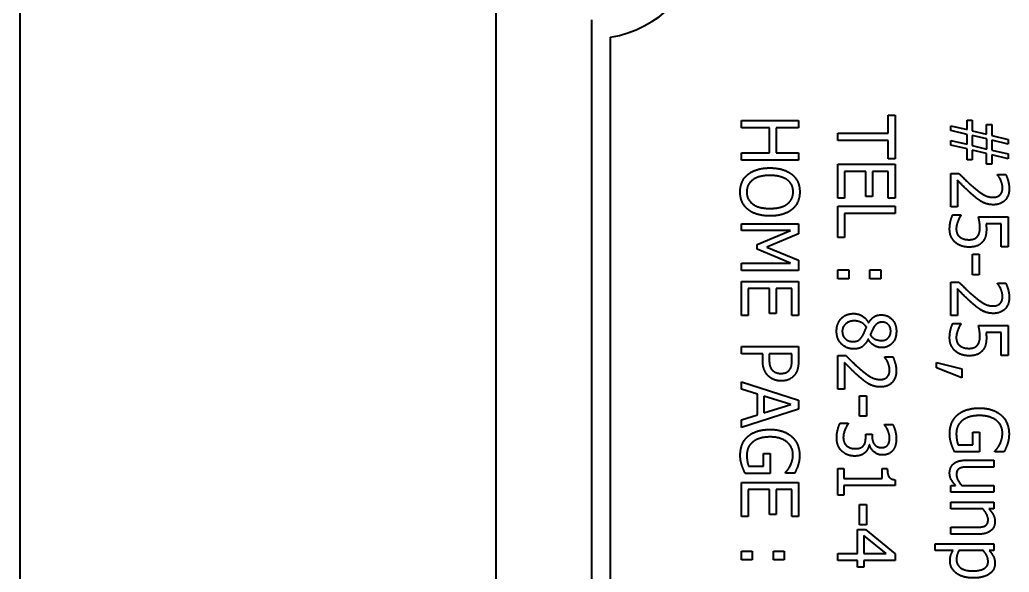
# Model space of a CAD drawing. Header units: millimetres. Extents: x 0 to 1682, y 0 to 1188.
# Drawn here: x 564.1 to 616, y 714.3 to 743.3 of the extents above; entities that cross this region are included whole.
import ezdxf

# ---------------------------------------------------------------- set-up
doc = ezdxf.new("R2010")
doc.units = ezdxf.units.MM
doc.header["$LTSCALE"] = 2
doc.layers.add('가시적인 것(ISO)', color=3, linetype='Continuous', lineweight=40)

msp = doc.modelspace()

# ---------------------------------------------------------------- linework, layer by layer
at = {"layer": '가시적인 것(ISO)'}
for p, q in [((564.1219, 795.7729), (564.1219, 550.7729)), ((589.1219, 593.2729), (589.1219, 753.2729)), ((594.1219, 743.2729), (594.1219, 603.2729)), ((595.1219, 604.189), (595.1219, 742.3568)), ((601.9881, 737.6043), (601.9881, 737.9836)), ((601.9881, 737.9836), (604.9881, 737.9836)), ((604.9881, 737.9836), (604.9881, 737.6043)), ((609.6988, 737.3175), (609.6988, 738.2753)), ((609.6988, 738.2753), (610.0538, 738.2753)), ((610.0538, 738.2753), (610.0538, 735.9803)), ((613.8289, 737.5095), (613.8289, 738.0006)), ((613.8289, 738.0006), (614.1012, 738.0006)), ((614.1012, 738.0006), (614.1012, 737.4414)), ((603.4565, 737.6043), (601.9881, 737.6043)), ((603.4565, 736.294), (603.4565, 737.6043)), ((603.8115, 737.6043), (603.8115, 736.294)), ((604.9881, 737.6043), (603.8115, 737.6043)), ((607.0538, 736.9382), (607.0538, 737.3175)), ((607.0538, 737.3175), (609.6988, 737.3175)), ((612.9804, 737.4609), (612.9804, 737.7089)), ((612.9804, 737.7089), (613.8289, 737.5095)), ((613.8289, 737.2615), (612.9804, 737.4609)), ((614.1012, 737.4414), (614.8573, 737.2664)), ((614.8573, 737.2664), (614.8573, 737.7769)), ((614.8573, 737.7769), (615.1296, 737.7769)), ((615.1296, 737.7769), (615.1296, 737.1983)), ((609.6988, 736.9382), (607.0538, 736.9382)), ((609.6988, 735.9803), (609.6988, 736.9382)), ((612.9804, 736.6951), (612.9804, 736.9431)), ((612.9804, 736.9431), (613.8289, 736.7413)), ((613.8289, 736.7413), (613.8289, 737.2615)), ((614.0963, 737.2008), (614.0963, 736.6732)), ((614.8621, 737.0209), (614.0963, 737.2008)), ((614.8621, 736.4933), (614.8621, 737.0209)), ((615.1296, 737.1983), (615.9804, 736.999)), ((615.9804, 736.751), (615.1296, 736.9528)), ((615.1296, 736.9528), (615.1296, 736.4325)), ((615.9804, 736.999), (615.9804, 736.751)), ((601.9881, 735.9147), (601.9881, 736.294)), ((601.9881, 736.294), (603.4565, 736.294)), ((603.8115, 736.294), (604.9881, 736.294)), ((604.9881, 736.294), (604.9881, 735.9147)), ((613.8289, 736.4957), (612.9804, 736.6951)), ((613.8289, 735.9171), (613.8289, 736.4957)), ((614.0963, 736.6732), (614.8621, 736.4933)), ((614.8573, 736.2526), (614.1012, 736.4277)), ((614.1012, 736.4277), (614.1012, 735.9171)), ((614.8573, 735.6935), (614.8573, 736.2526)), ((615.1296, 736.4325), (615.9804, 736.2332)), ((604.9881, 735.9147), (601.9881, 735.9147)), ((610.0538, 735.9803), (609.6988, 735.9803)), ((614.1012, 735.9171), (613.8289, 735.9171)), ((615.9804, 735.9852), (615.1296, 736.1846)), ((615.1296, 736.1846), (615.1296, 735.6935)), ((615.9804, 736.2332), (615.9804, 735.9852)), ((607.0538, 733.9139), (607.0538, 735.6959)), ((607.0538, 735.6959), (610.0538, 735.6959)), ((608.5222, 735.3166), (607.4087, 735.3166)), ((607.4087, 735.3166), (607.4087, 733.9139)), ((608.5222, 734.0087), (608.5222, 735.3166)), ((609.6988, 735.3166), (608.8771, 735.3166)), ((608.8771, 735.3166), (608.8771, 734.0087)), ((609.6988, 733.9139), (609.6988, 735.3166)), ((610.0538, 735.6959), (610.0538, 733.9139)), ((615.1296, 735.6935), (614.8573, 735.6935)), ((612.9804, 733.452), (612.9804, 735.2121)), ((612.9804, 735.2121), (613.4059, 735.2121)), ((613.3281, 734.8547), (613.3281, 733.452)), ((615.4359, 735.1319), (615.4359, 735.1538)), ((615.4359, 735.1538), (615.8637, 735.1538)), ((607.4087, 733.9139), (607.0538, 733.9139)), ((608.8771, 734.0087), (608.5222, 734.0087)), ((610.0538, 733.9139), (609.6988, 733.9139)), ((607.0538, 731.8474), (607.0538, 733.4982)), ((607.0538, 733.4982), (610.0538, 733.4982)), ((610.0538, 733.4982), (610.0538, 733.1189)), ((613.3281, 733.452), (612.9804, 733.452)), ((610.0538, 733.1189), (607.4087, 733.1189)), ((607.4087, 733.1189), (607.4087, 731.8474)), ((613.0874, 733.0435), (613.5129, 733.0435)), ((613.5129, 733.0435), (613.5129, 733.0168)), ((614.4343, 732.9269), (615.9804, 732.9269)), ((615.9804, 732.9269), (615.9804, 731.3636)), ((601.9881, 732.567), (604.9881, 732.567)), ((601.9881, 732.2121), (601.9881, 732.567)), ((604.5724, 732.2121), (601.9881, 732.2121)), ((602.8147, 731.4755), (604.5724, 732.2121)), ((604.9881, 732.567), (604.9881, 732.0492)), ((615.6279, 732.5598), (614.8281, 732.5598)), ((615.6279, 731.3636), (615.6279, 732.5598)), ((604.9881, 732.0492), (603.318, 731.3393)), ((607.4087, 731.8474), (607.0538, 731.8474)), ((602.8147, 731.2469), (602.8147, 731.4755)), ((604.5724, 730.5055), (602.8147, 731.2469)), ((603.318, 731.3393), (604.9881, 730.6538)), ((615.9804, 731.3636), (615.6279, 731.3636)), ((604.9881, 730.6538), (604.9881, 730.1262)), ((614.1109, 729.8904), (614.1109, 730.9698)), ((614.1109, 730.9698), (614.4756, 730.9698)), ((614.4756, 730.9698), (614.4756, 729.8904)), ((601.9881, 730.1262), (601.9881, 730.5055)), ((601.9881, 730.5055), (604.5724, 730.5055)), ((604.9881, 730.1262), (601.9881, 730.1262)), ((607.0538, 729.691), (607.0538, 730.1481)), ((607.0538, 730.1481), (607.6275, 730.1481)), ((607.6275, 730.1481), (607.6275, 729.691)), ((608.7313, 729.691), (608.7313, 730.1481)), ((608.7313, 730.1481), (609.305, 730.1481)), ((609.305, 730.1481), (609.305, 729.691)), ((601.9881, 727.7656), (601.9881, 729.5476)), ((601.9881, 729.5476), (604.9881, 729.5476)), ((604.9881, 729.5476), (604.9881, 727.7656)), ((607.6275, 729.691), (607.0538, 729.691)), ((609.305, 729.691), (608.7313, 729.691)), ((612.9804, 727.751), (612.9804, 729.5111)), ((612.9804, 729.5111), (613.4059, 729.5111)), ((614.4756, 729.8904), (614.1109, 729.8904)), ((603.4565, 729.1683), (602.3431, 729.1683)), ((602.3431, 729.1683), (602.3431, 727.7656)), ((603.4565, 727.8604), (603.4565, 729.1683)), ((604.6332, 729.1683), (603.8115, 729.1683)), ((603.8115, 729.1683), (603.8115, 727.8604)), ((604.6332, 727.7656), (604.6332, 729.1683)), ((613.3281, 729.1538), (613.3281, 727.751)), ((615.4359, 729.4309), (615.4359, 729.4528)), ((615.4359, 729.4528), (615.8637, 729.4528)), ((602.3431, 727.7656), (601.9881, 727.7656)), ((603.8115, 727.8604), (603.4565, 727.8604)), ((604.9881, 727.7656), (604.6332, 727.7656)), ((613.3281, 727.751), (612.9804, 727.751)), ((608.6559, 727.379), (608.668, 727.379)), ((613.0874, 727.3426), (613.5129, 727.3426)), ((613.5129, 727.3426), (613.5129, 727.3158)), ((614.4343, 727.2259), (615.9804, 727.2259)), ((615.9804, 727.2259), (615.9804, 725.6627)), ((608.651, 726.5087), (608.6389, 726.5087)), ((615.6279, 726.8588), (614.8281, 726.8588)), ((615.6279, 725.6627), (615.6279, 726.8588)), ((601.9881, 726.1246), (604.9881, 726.1246)), ((601.9881, 725.7453), (601.9881, 726.1246)), ((604.9881, 726.1246), (604.9881, 725.4098)), ((603.1065, 725.7453), (601.9881, 725.7453)), ((603.1065, 725.4244), (603.1065, 725.7453)), ((603.4468, 725.7453), (603.4468, 725.4876)), ((604.6429, 725.7453), (603.4468, 725.7453)), ((604.6429, 725.4317), (604.6429, 725.7453)), ((607.0538, 723.8928), (607.0538, 725.6529)), ((607.0538, 725.6529), (607.4792, 725.6529)), ((609.5092, 725.5727), (609.5092, 725.5946)), ((609.5092, 725.5946), (609.9371, 725.5946)), ((615.9804, 725.6627), (615.6279, 725.6627)), ((607.4014, 725.2956), (607.4014, 723.8928)), ((612.2341, 725.0209), (612.2341, 725.3004)), ((612.2341, 725.3004), (613.5542, 724.9649)), ((613.5542, 724.486), (612.2341, 725.0209)), ((613.5542, 724.9649), (613.5542, 724.486)), ((601.9881, 723.8904), (601.9881, 724.2745)), ((601.9881, 724.2745), (604.9881, 723.3142)), ((602.8269, 723.6327), (601.9881, 723.8904)), ((607.4014, 723.8928), (607.0538, 723.8928)), ((602.8269, 722.5435), (602.8269, 723.6327)), ((603.1672, 723.5281), (603.1672, 722.6505)), ((604.5797, 723.0905), (603.1672, 723.5281)), ((604.9881, 723.3142), (604.9881, 722.845)), ((608.1843, 722.4706), (608.1843, 723.55)), ((608.1843, 723.55), (608.5489, 723.55)), ((608.5489, 723.55), (608.5489, 722.4706)), ((604.9881, 722.845), (601.9881, 721.8847)), ((603.1672, 722.6505), (604.5797, 723.0905)), ((601.9881, 722.2858), (602.8269, 722.5435)), ((601.9881, 721.8847), (601.9881, 722.2858)), ((608.5489, 722.4706), (608.1843, 722.4706)), ((607.1753, 722.1157), (607.6008, 722.1157)), ((607.6008, 722.1157), (607.6008, 722.0889)), ((609.5068, 722.016), (609.5068, 722.0379)), ((609.5068, 722.0379), (609.9322, 722.0379)), ((608.5149, 721.3717), (608.5149, 721.5346)), ((608.5149, 721.5346), (608.8479, 721.5346)), ((608.8479, 721.5346), (608.8479, 721.4082)), ((614.1401, 720.9755), (614.1401, 721.6343)), ((614.1401, 721.6343), (614.4902, 721.6343)), ((614.4902, 721.6343), (614.4902, 720.6011)), ((608.7215, 720.9657), (608.6924, 720.9657)), ((613.3646, 720.9755), (614.1401, 720.9755)), ((603.1478, 719.8523), (603.1478, 720.5111)), ((603.1478, 720.5111), (603.4979, 720.5111)), ((603.4979, 720.5111), (603.4979, 719.4779)), ((614.4902, 720.6011), (613.1798, 720.6011)), ((613.7706, 720.1683), (615.2317, 720.1683)), ((615.2317, 720.1683), (615.2317, 719.8085)), ((615.2949, 720.6132), (615.2949, 720.6448)), ((615.7762, 720.6132), (615.2949, 720.6132)), ((602.3723, 719.8523), (603.1478, 719.8523)), ((607.0538, 718.3401), (607.0538, 719.7307)), ((607.0538, 719.7307), (607.3601, 719.7307)), ((607.3601, 719.7307), (607.3601, 719.2129)), ((609.3706, 719.2129), (609.3706, 719.7307)), ((609.3706, 719.7307), (609.6454, 719.7307)), ((615.2317, 719.8085), (613.948, 719.8085)), ((603.4979, 719.4779), (602.1875, 719.4779)), ((604.3026, 719.4901), (604.3026, 719.5217)), ((604.7839, 719.4901), (604.3026, 719.4901)), ((607.3601, 719.2129), (609.3706, 719.2129)), ((610.0635, 719.1424), (610.0635, 718.8458)), ((601.9881, 717.2194), (601.9881, 719.0014)), ((601.9881, 719.0014), (604.9881, 719.0014)), ((603.4565, 718.6222), (602.3431, 718.6222)), ((602.3431, 718.6222), (602.3431, 717.2194)), ((603.4565, 717.3142), (603.4565, 718.6222)), ((604.6332, 718.6222), (603.8115, 718.6222)), ((603.8115, 718.6222), (603.8115, 717.3142)), ((604.6332, 717.2194), (604.6332, 718.6222)), ((604.9881, 719.0014), (604.9881, 717.2194)), ((610.0635, 718.8458), (607.3601, 718.8458)), ((607.3601, 718.8458), (607.3601, 718.3401)), ((612.9804, 718.4884), (612.9804, 718.8482)), ((612.9804, 718.8482), (613.2284, 718.8482)), ((613.5493, 718.8482), (615.2317, 718.8482)), ((615.2317, 718.8482), (615.2317, 718.4884)), ((607.3601, 718.3401), (607.0538, 718.3401)), ((615.2317, 718.4884), (612.9804, 718.4884)), ((608.1843, 716.7696), (608.1843, 717.8491)), ((608.1843, 717.8491), (608.5489, 717.8491)), ((608.5489, 717.8491), (608.5489, 716.7696)), ((612.9804, 717.6084), (612.9804, 717.9682)), ((612.9804, 717.9682), (615.2317, 717.9682)), ((614.6628, 717.6084), (612.9804, 717.6084)), ((615.2317, 717.6084), (614.9813, 717.6084)), ((615.2317, 717.9682), (615.2317, 717.6084)), ((602.3431, 717.2194), (601.9881, 717.2194)), ((603.8115, 717.3142), (603.4565, 717.3142)), ((604.9881, 717.2194), (604.6332, 717.2194)), ((608.0846, 715.2648), (608.0846, 716.5241)), ((608.0846, 716.5241), (608.5076, 716.5241)), ((608.5489, 716.7696), (608.1843, 716.7696)), ((608.5076, 716.5241), (610.0538, 715.2502)), ((612.9804, 716.2883), (612.9804, 716.6481)), ((612.9804, 716.6481), (614.2641, 716.6481)), ((608.4079, 716.2251), (608.4079, 715.2648)), ((609.5797, 715.2648), (608.4079, 716.2251)), ((614.4415, 716.2883), (612.9804, 716.2883)), ((612.1514, 715.4228), (612.1514, 715.7826)), ((612.1514, 715.7826), (615.2317, 715.7826)), ((615.2317, 715.7826), (615.2317, 715.4228)), ((601.9881, 714.9463), (601.9881, 715.4034)), ((601.9881, 715.4034), (602.5619, 715.4034)), ((602.5619, 715.4034), (602.5619, 714.9463)), ((603.6656, 714.9463), (603.6656, 715.4034)), ((603.6656, 715.4034), (604.2394, 715.4034)), ((604.2394, 715.4034), (604.2394, 714.9463)), ((607.0538, 714.8977), (607.0538, 715.2648)), ((607.0538, 715.2648), (608.0846, 715.2648)), ((608.4079, 715.2648), (609.5797, 715.2648)), ((610.0538, 715.2502), (610.0538, 714.8977)), ((613.0947, 715.4228), (612.1514, 715.4228)), ((614.6798, 715.4228), (613.401, 715.4228)), ((615.2317, 715.4228), (614.9958, 715.4228)), ((602.5619, 714.9463), (601.9881, 714.9463)), ((604.2394, 714.9463), (603.6656, 714.9463)), ((608.0846, 714.8977), (607.0538, 714.8977)), ((608.0846, 714.5598), (608.0846, 714.8977)), ((608.4079, 714.5598), (608.0846, 714.5598)), ((610.0538, 714.8977), (608.4079, 714.8977)), ((608.4079, 714.8977), (608.4079, 714.5598))]:
    msp.add_line(p, q, dxfattribs=at)
msp.add_arc((594.1219, 748.2729), 6, 279.59407, 350.40593, dxfattribs=at)
for points in [[(602.3334, 735.161), (602.5327, 735.3264), (603.1186, 735.5014), (603.4881, 735.5014)], [(603.4881, 735.5014), (603.865, 735.5014), (604.4387, 735.3239), (604.6454, 735.1586)], [(601.9249, 734.2421), (601.9249, 734.5314), (602.1316, 734.9933), (602.3334, 735.161)], [(603.4881, 735.1076), (602.8974, 735.1076), (602.2702, 734.6359), (602.2702, 734.2397)], [(604.3949, 734.8742), (604.2418, 734.986), (603.7799, 735.1076), (603.4881, 735.1076)], [(604.7061, 734.2397), (604.7061, 734.4463), (604.5554, 734.7551), (604.3949, 734.8742)], [(604.6454, 735.1586), (604.8447, 734.9933), (605.0513, 734.529), (605.0513, 734.2421)], [(614.1061, 734.0987), (613.8994, 734.2786), (613.4569, 734.721), (613.3281, 734.8547)], [(613.4059, 735.2121), (613.5931, 735.0225), (613.9407, 734.6846), (614.1279, 734.5241)], [(615.6012, 734.8572), (615.5672, 734.9374), (615.4699, 735.0857), (615.4359, 735.1319)], [(615.696, 734.4487), (615.696, 734.5508), (615.6425, 734.7599), (615.6012, 734.8572)], [(615.8637, 735.1538), (615.9245, 735.0346), (616.0437, 734.6116), (616.0437, 734.422)], [(602.3334, 733.3231), (602.1243, 733.4982), (601.9249, 733.9625), (601.9249, 734.2421)], [(602.2702, 734.2397), (602.2702, 733.8434), (602.8974, 733.3742), (603.4881, 733.3742)], [(604.3949, 733.6076), (604.5505, 733.7218), (604.7061, 734.0403), (604.7061, 734.2397)], [(605.0513, 734.2421), (605.0513, 733.9504), (604.8374, 733.4836), (604.6454, 733.3231)], [(614.1279, 734.5241), (614.5048, 734.1983), (614.9569, 733.9601), (615.1976, 733.9601)], [(616.0437, 734.422), (616.0437, 734.0233), (615.5988, 733.5711), (615.2195, 733.5711)], [(615.5744, 734.1011), (615.6352, 734.1667), (615.696, 734.3442), (615.696, 734.4487)], [(614.619, 733.7194), (614.4877, 733.7899), (614.23, 733.9893), (614.1061, 734.0987)], [(615.2195, 733.5711), (615.042, 733.5711), (614.7454, 733.6489), (614.619, 733.7194)], [(615.1976, 733.9601), (615.324, 733.9601), (615.5137, 734.0354), (615.5744, 734.1011)], [(603.4881, 732.9803), (603.1235, 732.9803), (602.5327, 733.1554), (602.3334, 733.3231)], [(603.4881, 733.3742), (603.7847, 733.3742), (604.2442, 733.4957), (604.3949, 733.6076)], [(604.6454, 733.3231), (604.446, 733.1602), (603.8625, 732.9803), (603.4881, 732.9803)], [(612.9172, 732.2972), (612.9172, 732.5014), (613.012, 732.8977), (613.0874, 733.0435)], [(613.3524, 732.7081), (613.3111, 732.5962), (613.2649, 732.409), (613.2649, 732.2923)], [(613.5129, 733.0168), (613.4788, 732.973), (613.3913, 732.8077), (613.3524, 732.7081)], [(614.5072, 732.3653), (614.5072, 732.5184), (614.4561, 732.832), (614.4343, 732.9269)], [(613.2114, 731.597), (613.0753, 731.7186), (612.9172, 732.076), (612.9172, 732.2972)], [(613.2649, 732.2923), (613.2649, 732.1781), (613.3524, 731.9593), (613.4472, 731.8815)], [(614.3686, 731.8961), (614.444, 731.9787), (614.5072, 732.217), (614.5072, 732.3653)], [(614.8451, 732.3021), (614.8451, 732.0833), (614.7697, 731.7794), (614.6579, 731.6408)], [(614.8281, 732.5598), (614.8378, 732.4917), (614.8451, 732.3555), (614.8451, 732.3021)], [(613.9334, 731.3466), (613.7171, 731.3466), (613.3475, 731.4779), (613.2114, 731.597)], [(613.4472, 731.8815), (613.5372, 731.811), (613.7754, 731.7356), (613.9359, 731.7356)], [(614.6579, 731.6408), (614.5461, 731.4974), (614.2057, 731.3466), (613.9334, 731.3466)], [(613.9359, 731.7356), (614.0963, 731.7356), (614.3005, 731.8183), (614.3686, 731.8961)], [(613.4059, 729.5111), (613.5931, 729.3215), (613.9407, 728.9836), (614.1279, 728.8231)], [(614.1061, 728.3977), (613.8994, 728.5776), (613.4569, 729.02), (613.3281, 729.1538)], [(615.6012, 729.1562), (615.5672, 729.2364), (615.4699, 729.3847), (615.4359, 729.4309)], [(615.696, 728.7478), (615.696, 728.8499), (615.6425, 729.0589), (615.6012, 729.1562)], [(615.8637, 729.4528), (615.9245, 729.3337), (616.0437, 728.9106), (616.0437, 728.721)], [(614.1279, 728.8231), (614.5048, 728.4974), (614.9569, 728.2591), (615.1976, 728.2591)], [(616.0437, 728.721), (616.0437, 728.3223), (615.5988, 727.8701), (615.2195, 727.8701)], [(615.5744, 728.4001), (615.6352, 728.4657), (615.696, 728.6432), (615.696, 728.7478)], [(614.619, 728.0184), (614.4877, 728.0889), (614.23, 728.2883), (614.1061, 728.3977)], [(615.2195, 727.8701), (615.042, 727.8701), (614.7454, 727.9479), (614.619, 728.0184)], [(615.1976, 728.2591), (615.324, 728.2591), (615.5137, 728.3345), (615.5744, 728.4001)], [(606.9857, 726.9317), (606.9857, 727.1432), (607.1194, 727.4933), (607.2434, 727.6149)], [(607.2434, 727.6149), (607.365, 727.7364), (607.6956, 727.8604), (607.8828, 727.8604)], [(607.912, 727.4763), (607.6397, 727.4763), (607.2847, 727.1627), (607.2847, 726.9269)], [(607.8828, 727.8604), (608.1259, 727.8604), (608.5343, 727.6124), (608.6559, 727.379)], [(608.5538, 727.1481), (608.4444, 727.3085), (608.1186, 727.4763), (607.912, 727.4763)], [(608.668, 727.379), (608.7969, 727.5881), (609.1032, 727.7923), (609.3317, 727.7923)], [(609.3317, 727.7923), (609.6697, 727.7923), (610.1219, 727.3061), (610.1219, 726.9317)], [(607.8901, 726.003), (607.506, 726.003), (606.9857, 726.533), (606.9857, 726.9317)], [(607.2847, 726.9269), (607.2847, 726.6862), (607.5886, 726.3944), (607.8512, 726.3944)], [(608.3666, 726.7299), (608.4055, 726.7956), (608.4954, 727.0119), (608.5538, 727.1481)], [(608.9403, 727.1384), (608.9063, 727.08), (608.7872, 726.8345), (608.7531, 726.7348)], [(609.3779, 727.4106), (609.2296, 727.4106), (609.023, 727.2745), (608.9403, 727.1384)], [(609.3536, 726.4479), (609.5554, 726.4479), (609.8253, 726.7056), (609.8253, 726.9341)], [(610.1219, 726.9317), (610.1219, 726.5427), (609.694, 726.0735), (609.3585, 726.0735)], [(609.8253, 726.9341), (609.8253, 727.1432), (609.5846, 727.4106), (609.3779, 727.4106)], [(612.9172, 726.5962), (612.9172, 726.8004), (613.012, 727.1967), (613.0874, 727.3426)], [(613.3524, 727.0071), (613.3111, 726.8952), (613.2649, 726.7081), (613.2649, 726.5914)], [(613.5129, 727.3158), (613.4788, 727.2721), (613.3913, 727.1068), (613.3524, 727.0071)], [(614.5072, 726.6643), (614.5072, 726.8175), (614.4561, 727.1311), (614.4343, 727.2259)], [(607.8512, 726.3944), (608.036, 726.3944), (608.2548, 726.533), (608.3666, 726.7299)], [(608.6389, 726.5087), (608.5173, 726.2607), (608.1672, 726.003), (607.8901, 726.003)], [(609.3585, 726.0735), (609.1567, 726.0735), (608.7629, 726.2972), (608.651, 726.5087)], [(608.7531, 726.7348), (608.8868, 726.567), (609.1713, 726.4479), (609.3536, 726.4479)], [(613.2114, 725.8961), (613.0753, 726.0176), (612.9172, 726.375), (612.9172, 726.5962)], [(613.2649, 726.5914), (613.2649, 726.4771), (613.3524, 726.2583), (613.4472, 726.1805)], [(614.3686, 726.1951), (614.444, 726.2777), (614.5072, 726.516), (614.5072, 726.6643)], [(614.8451, 726.6011), (614.8451, 726.3823), (614.7697, 726.0784), (614.6579, 725.9398)], [(614.8281, 726.8588), (614.8378, 726.7907), (614.8451, 726.6546), (614.8451, 726.6011)], [(613.9334, 725.6457), (613.7171, 725.6457), (613.3475, 725.7769), (613.2114, 725.8961)], [(613.4472, 726.1805), (613.5372, 726.11), (613.7754, 726.0346), (613.9359, 726.0346)], [(614.6579, 725.9398), (614.5461, 725.7964), (614.2057, 725.6457), (613.9334, 725.6457)], [(613.9359, 726.0346), (614.0963, 726.0346), (614.3005, 726.1173), (614.3686, 726.1951)], [(603.4176, 724.5735), (603.2645, 724.7218), (603.1065, 725.1205), (603.1065, 725.4244)], [(603.4468, 725.4876), (603.4468, 725.2567), (603.5246, 724.9747), (603.6267, 724.8799)], [(604.5287, 724.9236), (604.5919, 725.0136), (604.6429, 725.2542), (604.6429, 725.4317)], [(604.9881, 725.4098), (604.9881, 725.157), (604.9006, 724.7996), (604.8009, 724.6635)], [(607.4792, 725.6529), (607.6664, 725.4633), (608.0141, 725.1254), (608.2013, 724.9649)], [(609.6745, 725.298), (609.6405, 725.3782), (609.5432, 725.5265), (609.5092, 725.5727)], [(609.9371, 725.5946), (609.9979, 725.4755), (610.117, 725.0525), (610.117, 724.8628)], [(603.6267, 724.8799), (603.7167, 724.7948), (603.9282, 724.7194), (604.0716, 724.7194)], [(604.0716, 724.7194), (604.2272, 724.7194), (604.4557, 724.8215), (604.5287, 724.9236)], [(608.1794, 724.5395), (607.9727, 724.7194), (607.5303, 725.1619), (607.4014, 725.2956)], [(608.2013, 724.9649), (608.5781, 724.6392), (609.0303, 724.4009), (609.271, 724.4009)], [(610.117, 724.8628), (610.117, 724.4641), (609.6721, 724.0119), (609.2928, 724.0119)], [(609.6478, 724.5419), (609.7086, 724.6076), (609.7693, 724.785), (609.7693, 724.8896)], [(609.7693, 724.8896), (609.7693, 724.9917), (609.7159, 725.2008), (609.6745, 725.298)], [(604.0838, 724.3256), (603.8893, 724.3256), (603.5392, 724.4568), (603.4176, 724.5735)], [(604.8009, 724.6635), (604.6867, 724.5055), (604.3342, 724.3256), (604.0838, 724.3256)], [(608.6924, 724.1602), (608.5611, 724.2307), (608.3034, 724.4301), (608.1794, 724.5395)], [(609.271, 724.4009), (609.3974, 724.4009), (609.587, 724.4763), (609.6478, 724.5419)], [(609.2928, 724.0119), (609.1154, 724.0119), (608.8188, 724.0897), (608.6924, 724.1602)], [(613.3135, 722.5314), (613.5129, 722.7113), (614.1012, 722.9034), (614.4829, 722.9034)], [(614.4829, 722.9034), (614.8451, 722.9034), (615.4189, 722.7113), (615.6231, 722.5314)], [(612.9221, 721.5492), (612.9221, 721.8507), (613.1166, 722.3515), (613.3135, 722.5314)], [(613.5858, 722.2494), (613.4302, 722.1254), (613.2673, 721.7802), (613.2673, 721.5638)], [(614.495, 722.5095), (614.1936, 722.5095), (613.7414, 722.3758), (613.5858, 722.2494)], [(615.6887, 721.5905), (615.6887, 722.0014), (615.0372, 722.5095), (614.495, 722.5095)], [(615.6231, 722.5314), (615.82, 722.3563), (616.0339, 721.8482), (616.0339, 721.5444)], [(602.3212, 721.4082), (602.5206, 721.5881), (603.1089, 721.7802), (603.4906, 721.7802)], [(603.4906, 721.7802), (603.8528, 721.7802), (604.4266, 721.5881), (604.6308, 721.4082)], [(606.9906, 721.3377), (606.9906, 721.5516), (607.1, 721.9722), (607.1753, 722.1157)], [(607.6008, 722.0889), (607.5084, 721.9674), (607.3382, 721.5638), (607.3382, 721.3596)], [(609.6745, 721.734), (609.6332, 721.8264), (609.5457, 721.9625), (609.5068, 722.016)], [(609.7693, 721.3256), (609.7693, 721.4301), (609.7159, 721.6343), (609.6745, 721.734)], [(609.9322, 722.0379), (610.0027, 721.9139), (610.117, 721.486), (610.117, 721.294)], [(601.9298, 720.426), (601.9298, 720.7275), (602.1243, 721.2283), (602.3212, 721.4082)], [(603.5027, 721.3863), (603.2013, 721.3863), (602.7491, 721.2526), (602.5935, 721.1262)], [(604.6964, 720.4674), (604.6964, 720.8782), (604.0449, 721.3863), (603.5027, 721.3863)], [(604.6308, 721.4082), (604.8277, 721.2332), (605.0416, 720.7251), (605.0416, 720.4212)], [(607.2677, 720.6375), (607.1316, 720.7615), (606.9906, 721.114), (606.9906, 721.3377)], [(607.3382, 721.3596), (607.3382, 721.2429), (607.416, 721.0095), (607.506, 720.9293)], [(608.4079, 720.9439), (608.4687, 721.0241), (608.5149, 721.2429), (608.5149, 721.3717)], [(608.8479, 721.4082), (608.8479, 721.1505), (609.1056, 720.8296), (609.3512, 720.8296)], [(609.677, 720.9779), (609.728, 721.0508), (609.7693, 721.2259), (609.7693, 721.3256)], [(610.117, 721.294), (610.117, 721.0995), (610.0343, 720.8126), (609.9468, 720.6959)], [(613.0096, 721.0217), (612.9659, 721.1627), (612.9221, 721.3888), (612.9221, 721.5492)], [(613.2673, 721.5638), (613.2673, 721.4034), (613.3159, 721.0849), (613.3646, 720.9755)], [(615.5477, 721.0046), (615.6085, 721.1213), (615.6887, 721.4179), (615.6887, 721.5905)], [(616.0339, 721.5444), (616.0339, 721.4009), (615.9902, 721.1384), (615.9513, 721.0168)], [(602.5935, 721.1262), (602.4379, 721.0022), (602.275, 720.657), (602.275, 720.4406)], [(607.506, 720.9293), (607.5959, 720.8539), (607.8099, 720.7737), (607.9727, 720.7737)], [(607.9727, 720.7737), (608.1356, 720.7737), (608.3471, 720.8636), (608.4079, 720.9439)], [(608.6924, 720.9657), (608.6729, 720.8758), (608.5854, 720.6716), (608.4979, 720.5841)], [(609.3925, 720.4406), (609.1445, 720.4406), (608.7702, 720.7494), (608.7215, 720.9657)], [(609.3512, 720.8296), (609.4655, 720.8296), (609.6283, 720.9147), (609.677, 720.9779)], [(609.9468, 720.6959), (609.852, 720.5695), (609.5773, 720.4406), (609.3925, 720.4406)], [(613.1798, 720.6011), (613.1458, 720.674), (613.0412, 720.9171), (613.0096, 721.0217)], [(615.2949, 720.6448), (615.3605, 720.7153), (615.4796, 720.8685), (615.5477, 721.0046)], [(615.9513, 721.0168), (615.9221, 720.922), (615.8151, 720.6862), (615.7762, 720.6132)], [(602.0173, 719.8985), (601.9736, 720.0395), (601.9298, 720.2656), (601.9298, 720.426)], [(602.275, 720.4406), (602.275, 720.2802), (602.3236, 719.9617), (602.3723, 719.8523)], [(604.5554, 719.8815), (604.6162, 719.9982), (604.6964, 720.2948), (604.6964, 720.4674)], [(605.0416, 720.4212), (605.0416, 720.2777), (604.9979, 720.0152), (604.959, 719.8936)], [(607.9436, 720.3847), (607.7418, 720.3847), (607.399, 720.516), (607.2677, 720.6375)], [(608.4979, 720.5841), (608.4128, 720.4965), (608.1405, 720.3847), (607.9436, 720.3847)], [(613.119, 719.9763), (613.2236, 720.0662), (613.542, 720.1683), (613.7706, 720.1683)], [(602.1875, 719.4779), (602.1535, 719.5508), (602.0489, 719.794), (602.0173, 719.8985)], [(604.3026, 719.5217), (604.3682, 719.5922), (604.4873, 719.7453), (604.5554, 719.8815)], [(604.959, 719.8936), (604.9298, 719.7988), (604.8228, 719.563), (604.7839, 719.4901)], [(609.6454, 719.7307), (609.6454, 719.4366), (609.8204, 719.1594), (610.0635, 719.1424)], [(612.9172, 719.4974), (612.9172, 719.6359), (613.0145, 719.8839), (613.119, 719.9763)], [(613.4448, 719.7405), (613.3573, 719.6967), (613.277, 719.5435), (613.277, 719.4025)], [(613.948, 719.8085), (613.7681, 719.8085), (613.5323, 719.7842), (613.4448, 719.7405)], [(613.2284, 718.8482), (613.0753, 719.0136), (612.9172, 719.3126), (612.9172, 719.4974)], [(613.277, 719.4025), (613.277, 719.2713), (613.4351, 718.9722), (613.5493, 718.8482)], [(614.9351, 717.0541), (614.9351, 717.1878), (614.7843, 717.4722), (614.6628, 717.6084)], [(614.9813, 717.6084), (615.1344, 717.4479), (615.2949, 717.1343), (615.2949, 716.9593)], [(614.7673, 716.7162), (614.8524, 716.7599), (614.9351, 716.9179), (614.9351, 717.0541)], [(614.2641, 716.6481), (614.4197, 716.6481), (614.6871, 716.6773), (614.7673, 716.7162)], [(615.2949, 716.9593), (615.2949, 716.6432), (614.8573, 716.2883), (614.4415, 716.2883)], [(612.9367, 714.8904), (612.9367, 715.0484), (613.0145, 715.294), (613.0947, 715.4228)], [(613.401, 715.4228), (613.3305, 715.2818), (613.277, 715.08), (613.277, 714.9512)], [(614.9351, 714.8563), (614.9351, 715.0095), (614.7916, 715.294), (614.6798, 715.4228)], [(614.9958, 715.4228), (615.1247, 715.2891), (615.2949, 714.9609), (615.2949, 714.7688)], [(614.1668, 713.9884), (613.6028, 713.9884), (612.9367, 714.499), (612.9367, 714.8904)], [(613.277, 714.9512), (613.277, 714.6716), (613.7098, 714.3604), (614.1231, 714.3604)], [(614.1231, 714.3604), (614.5096, 714.3604), (614.9351, 714.5938), (614.9351, 714.8563)], [(615.2949, 714.7688), (615.2949, 714.3993), (614.6822, 713.9884), (614.1668, 713.9884)]]:
    msp.add_open_spline(points, degree=2, dxfattribs=at)

doc.saveas('drawing.dxf')
